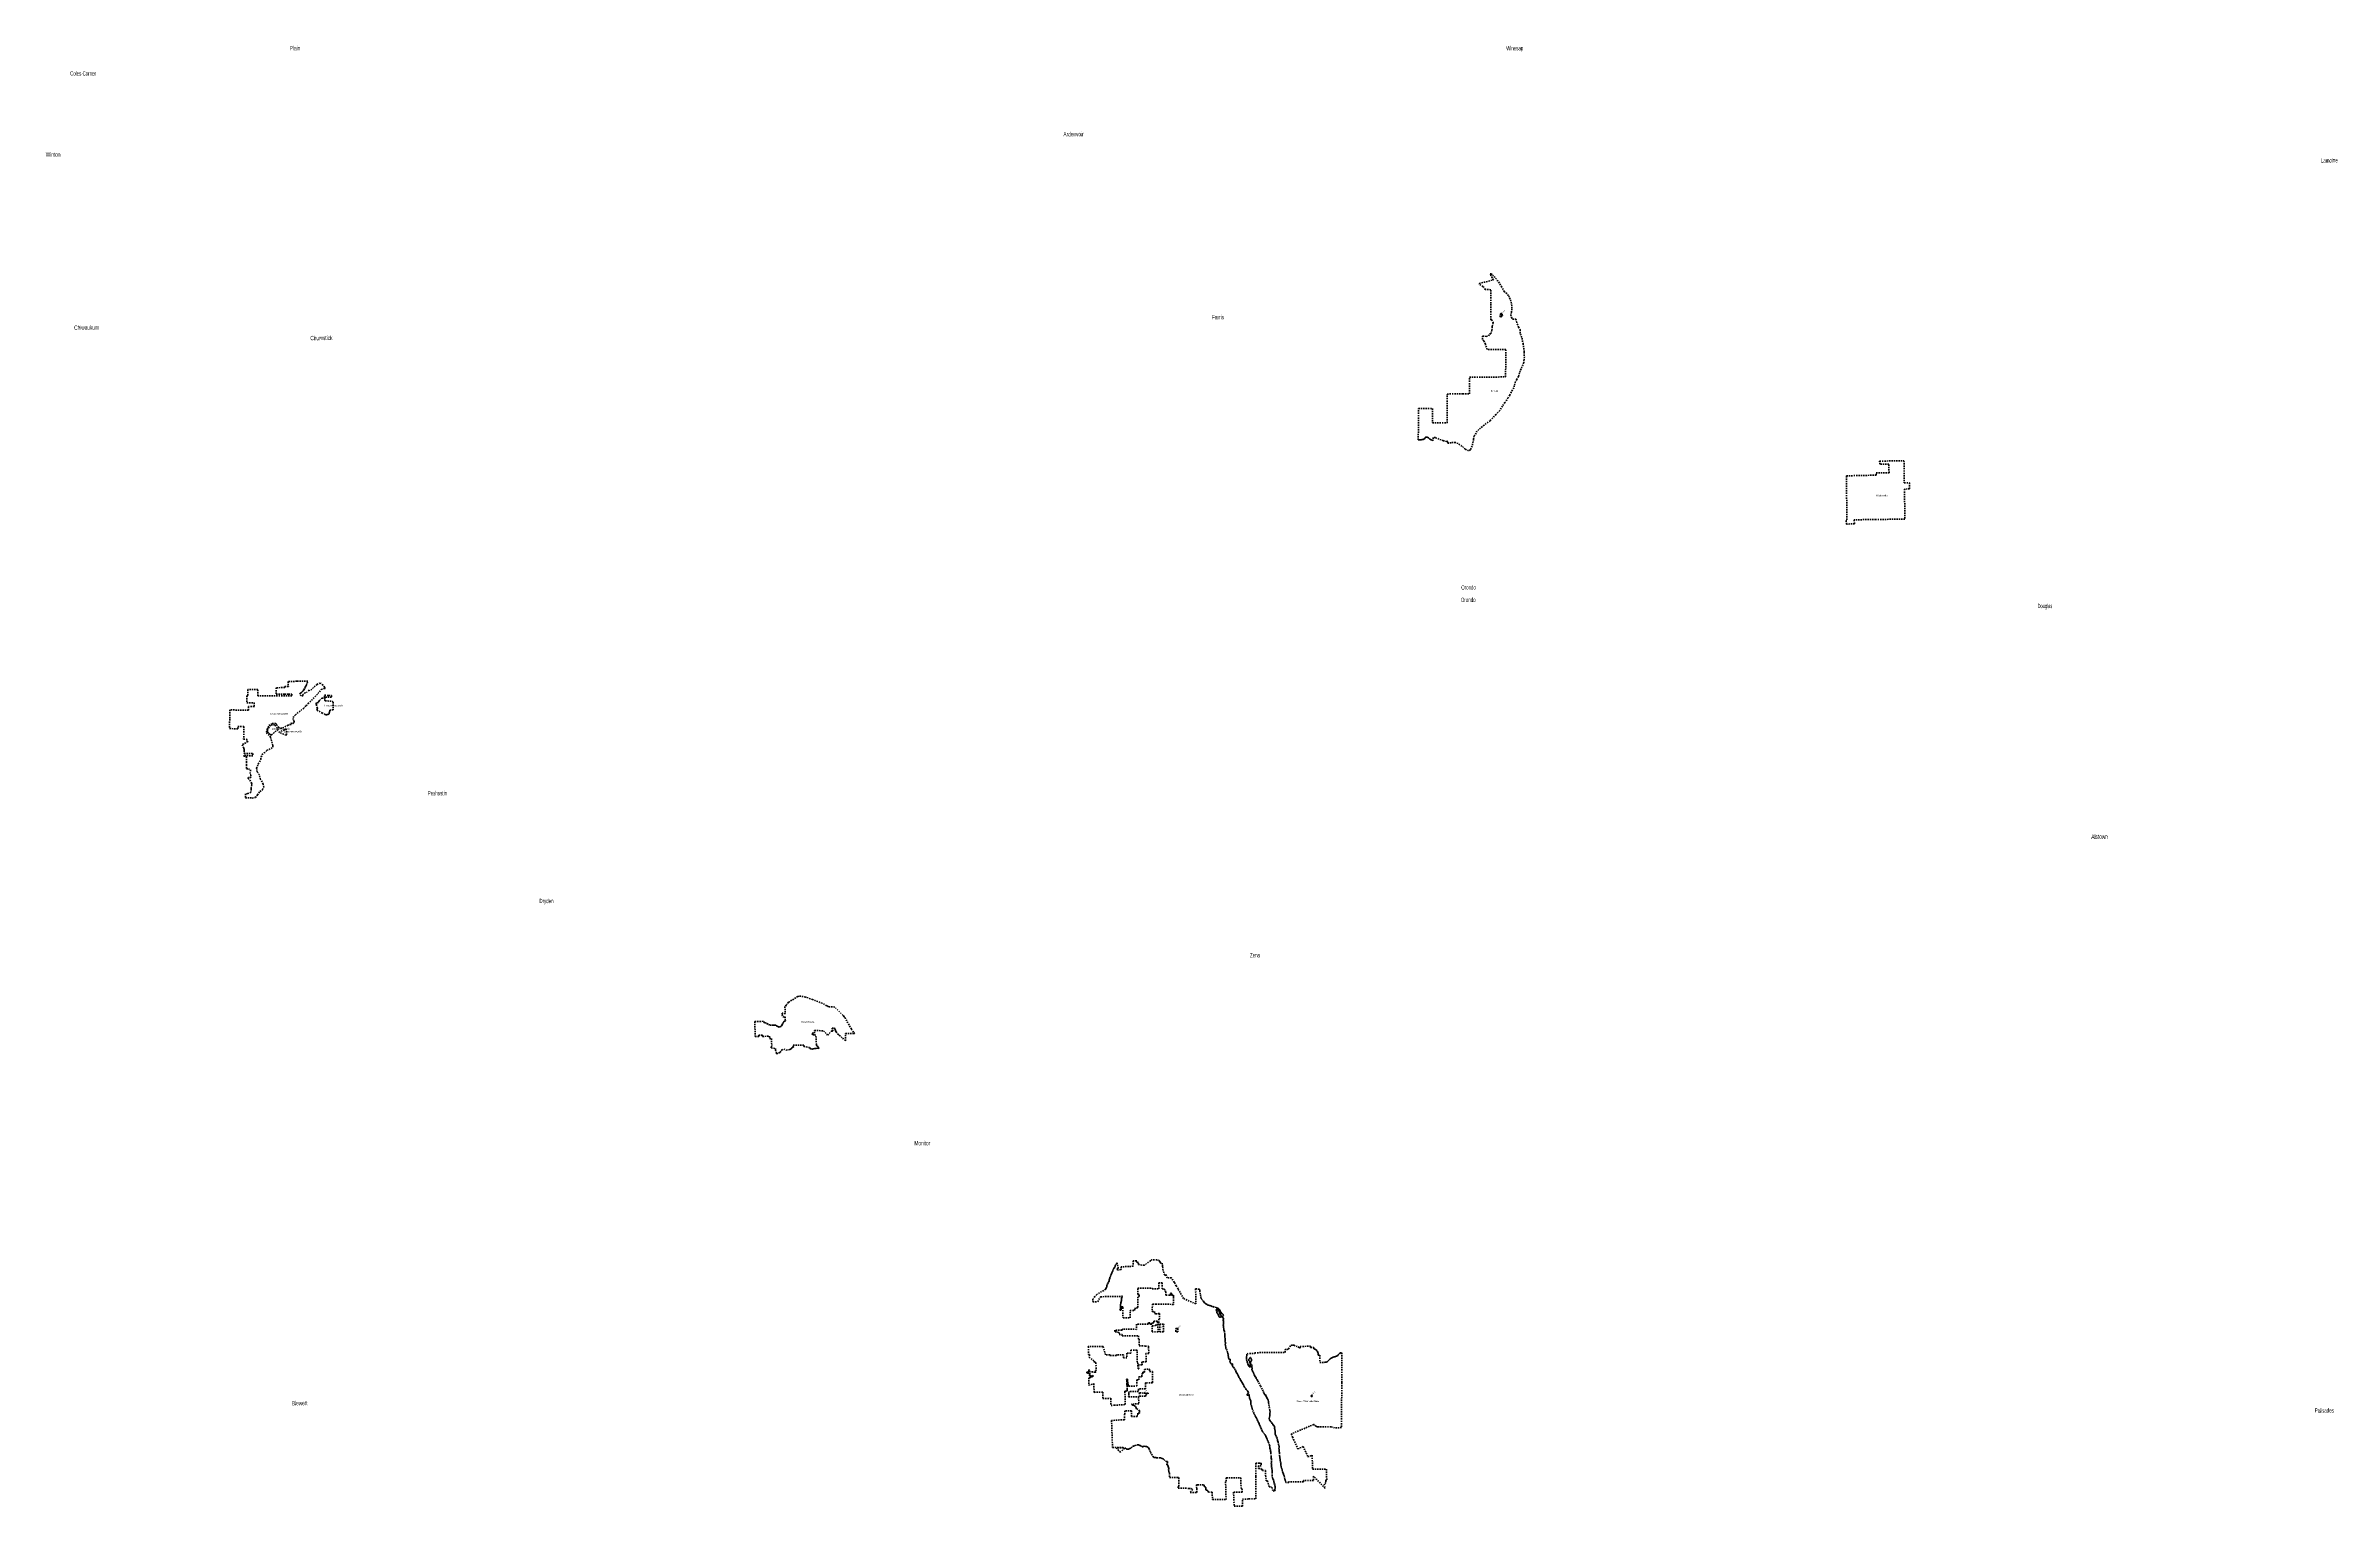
# Model space of a CAD drawing. Header units: feet. Extents: x -903180 to 1023491, y -707744 to 564635.
# Drawn here: x 63040 to 272610, y -37060 to 96667 of the extents above; entities that cross this region are included whole.
import ezdxf

# ---------------------------------------------------------------- set-up
doc = ezdxf.new("R2010")
doc.units = ezdxf.units.FT
doc.header["$LTSCALE"] = 80
doc.linetypes.add('SHORT_DASHED', pattern=[2.7, 1.5, -1.2])
doc.layers.add('13', color=7, linetype='SHORT_DASHED', lineweight=40)
doc.layers.add('16', color=7, linetype='Continuous')
doc.layers.add('36', color=7, linetype='Continuous')

msp = doc.modelspace()

# ---------------------------------------------------------------- linework, layer by layer
at = {"layer": '13'}
for p, q in [((198443.33, 68181.4), (198423.49, 67927.29)), ((81545.51, 37153.2), (81466.52, 37153.49)), ((130471.3, 7941.52), (130534.69, 7772.68)), ((161628.08, -17842.29), (161585.75, -17958.03)), ((170841.22, -19795.27), (170815.85, -19739.5)), ((164896.94, -21079.85), (164384.68, -21077.97)), ((161728.43, -23471.49), (161725.11, -23207.51)), ((173257.69, -24277.95), (173230.8, -24244.35)), ((162145.23, -25857.6), (162162.58, -25933.65)), ((172672.91, -25844.38), (172641.38, -25782.72)), ((177311.61, -30942.5), (177682.41, -31768.35)), ((162012.56, -31832.37), (162096.59, -31849.1)), ((169262.49, -35356.1), (169269.71, -35375.46)), ((175335.81, -33743.52), (175310.39, -33595.22))]:
    msp.add_line(p, q, dxfattribs=at)
for points in [[(196756.33, 68871.15), (195032.15, 68856.95), (194899.11, 69251.9), (194881.96, 69346.48), (194742.84, 69639.77), (194619.5, 69760.87), (194599.18, 70081.27), (194946.67, 70060.85), (195145.94, 70094.03), (195275.02, 70297.13), (195367.36, 70299.34), (195473.71, 70631.71), (195511.02, 70957.66), (195592.56, 71288.94), (195471.64, 71581.73), (195370.27, 71585.02), (195376.59, 73081.58), (195376.59, 74335.17), (194853, 74342.77), (194647.24, 74632.04), (194322.22, 74841.79), (194318.3, 74903.38), (195605.82, 75222.1), (195509.71, 75382.38), (195498.14, 75401.25), (195487.1, 75422.38), (195301.46, 75777.44), (195388.6, 75785.21), (195536.84, 75695.58), (195672.26, 75546.88), (196091.6, 75042.59), (196340.07, 74640.07), (196589.56, 74177.15), (196777.22, 74035.39), (196888.24, 73900.36), (197023.56, 73757.7), (197083.01, 73577.47), (197162.58, 73397.59), (197282.29, 72988.81), (197306.05, 72775.74), (197305.45, 72574.33), (197258.39, 72263.36), (197211.77, 72045.04), (197270.44, 71792.3), (197362.34, 71654.49), (197376.12, 71633.83), (197395.68, 71634.52), (197654.07, 71643.6), (197713.95, 71405.24), (197905.79, 70899.02), (198050.84, 70657.84), (198077.55, 70271.62), (198238.88, 69901.83), (198264.76, 69682.75), (198321.79, 69407.82), (198438.22, 68600.22), (198443.33, 68181.4)], [(191431.15, 60284.79), (191435.49, 60458.94), (191326.74, 60423.06), (191027.39, 60502.46), (190301.77, 60783.93), (190092.45, 60804.25), (190090.01, 60528.16), (189988.39, 60558.44), (189915.8, 60582.65), (189837.16, 60610.9), (189796.83, 60631.08), (189756.5, 60663.37), (189714.15, 60703.72), (189657.69, 60758.21), (189613.33, 60790.49), (189568.97, 60814.71), (189554.85, 60820.76), (189510.49, 60834.88), (189504.44, 60836.9), (189445.97, 60840.94), (189411.69, 60832.87), (189383.46, 60822.78), (189373.37, 60806.63), (189359.26, 60768.3), (189351.19, 60727.94), (189327, 60703.72), (189278.6, 60677.49), (189230.21, 60649.24), (189167.7, 60627.05), (189095.1, 60602.83), (189004.36, 60588.71), (188939.84, 60578.62), (188869.26, 60570.55), (188800.7, 60572.57), (188730.4, 60577.79), (188755.76, 63451.87), (190044.83, 63466.19), (190040.62, 62146.16), (191360.64, 62150.7), (191361.28, 62351.73), (191387.2, 64779.02), (192802.58, 64804.89), (193436.03, 64802.77), (193431.32, 66313.42), (196052.85, 66337.57), (196724.64, 66343.74), (196756.33, 68871.15)], [(198423.49, 67927.29), (198393.79, 67660.93), (198145.77, 67090.7), (198005.1, 66719.7), (197908.19, 66379.67), (197741.52, 66116.98), (197628.12, 65917.65), (197521.77, 65541.2), (197485.01, 65335.14), (197349.03, 65161.59), (197249.94, 64950.42), (197111.47, 64686.2), (196948.55, 64439.69), (196668, 64005.85), (196446.12, 63673.72), (196193.31, 63266.55), (195843.12, 62901.99), (195307.15, 62332.81), (194766.29, 61932.73), (194261.65, 61533.27), (194107.05, 61389.61), (194037.73, 61203.12), (193935.6, 61052.32), (193842.84, 60941.96), (193801.68, 60639.15), (193663.24, 60018.45), (193498.07, 59667.17), (193328.62, 59567.56), (193019.61, 59741.45), (192717.81, 60008.68), (192372.46, 60237.01), (192144.13, 60354.03), (191739.15, 60325.48), (191538.41, 60289.78), (191431.15, 60284.79)], [(81323.29, 27782.83), (81532.81, 27802.9), (81934.2, 27788.17), (82239.07, 27835.35), (82433, 28066.82), (82652.73, 28392.71), (82877.01, 28546), (82994.67, 28783.24), (82949.64, 29068.12), (82719.58, 29490.88), (82597.89, 29905.96), (82408.37, 30196.38), (82343.18, 30511.3), (82502.51, 30901.22), (82738.02, 31315.49), (82757.35, 31554.41), (82869.08, 31761.52), (83289.28, 32154.32), (83670.07, 32308.13), (83838.21, 32447.18), (83837.71, 32607.75), (83620.65, 33365.76), (83497.67, 33550.02), (83320.73, 33665.85), (83256.09, 33802.12), (83311.49, 34059.23), (83466.9, 34417.03), (83763.32, 34602.67), (84068.32, 34609.7), (84184.98, 34519.76), (84340.23, 34283.43), (84527.19, 34173.65), (84727.76, 34204.42), (85180.59, 34424.71), (85384.94, 34533.77), (85525.41, 34532.23), (85474.96, 34624.39), (85531.06, 34652.68), (85667.69, 34596.93), (85769.83, 34661.5), (85797.49, 34802.1), (85702.68, 34962.36), (85696.06, 35157.04), (85895.93, 35414.62), (86648.66, 35993.18), (86838.39, 36193.37), (86856.11, 36213.37), (86875.21, 36233.37), (87016.44, 36381.22), (87064.7, 36432.13), (87694.88, 37056.45), (87960.85, 37354.39), (88268.77, 37712.7), (88577.44, 37830.13), (88624.35, 37819.4), (88561.09, 37926.43), (88424.02, 38126.69), (88273.03, 38282.76), (88174.23, 38319.02), (87878.67, 38184.39), (87220.2, 37605.22), (87146.51, 37670.07), (86847.21, 37386.21), (86806.05, 37437), (86564.8, 37240.76), (86618.63, 37174.32), (86595.29, 37154.23), (86427.62, 37154.17), (86291.2, 37321.66), (86374.14, 37380.44), (86453.46, 37437.91), (86519.82, 37499.18), (86611.91, 37608.04), (86673.87, 37691.57), (86737.95, 37805.85), (86803.4, 37936.81), (86851.12, 38035.09), (86910.37, 38161.81), (86972.36, 38320.62), (87045.01, 38481.09), (86033, 38472.97), (85244.39, 38467.46), (85255.86, 38006.21), (84925.65, 38004.88), (84926.82, 37893.9), (84129.82, 37890.7), (84136.18, 37293.1), (84925.46, 37296.41), (85279.9, 37297.68), (85564.96, 37299.68), (85569.39, 37153.86), (82566.64, 37152.77), (82546.64, 37152.76), (82526.64, 37149.55), (82470.51, 37147.37)], [(82470.51, 37147.37), (82470.51, 37731.24), (81545.51, 37732.85), (81545.51, 37153.2)], [(81466.52, 37153.49), (81453.83, 36493.53), (82121.36, 36491.05), (82113.84, 36151.3), (81613.58, 36158.38), (81611.27, 35827.43), (81186.74, 35834.15), (79897.84, 35854.54), (79884.63, 35026.31), (79884.14, 35014.97), (79870.52, 34140.69), (80629.25, 34131.36), (80640.22, 34329.63), (81170.58, 34326.01), (81161.96, 33182.99), (81382.23, 33182.91), (81401.21, 33182.9), (81416.18, 33161.44), (81554.13, 32963.65), (81539.7, 32955.52), (81039.95, 32666.94), (81158.29, 32401.12), (81169.33, 32374.68), (81173.83, 32361.12), (81187.27, 32320.61), (81200.91, 32258.34), (81207.96, 32194.98), (81208.25, 32145.97), (81208.08, 32126.05), (81207.17, 32105.97), (81195.92, 31856.59), (82001.1, 31849.64), (81998.33, 31664.21), (81187.37, 31667.23), (81184.57, 31605.19), (81430.41, 31600.81), (81421.33, 31098.75), (81421.32, 30823.38), (81422.79, 30471.13), (81590.81, 30469.66), (81778.35, 30355.07), (81768.2, 29911.51), (81815.94, 29907.76), (81811.51, 29661.63), (81589.32, 29667.15), (81587.11, 29577.25), (81738.18, 29431.33), (81879.67, 29160.15), (81917.99, 29024.55), (81923.55, 28996.62), (81862.05, 28761.52), (81838.48, 28590.79), (81831.28, 28321.75), (81554.68, 28201.4), (81332.13, 28158.66), (81323.29, 27782.83)], [(129956.44, 4356.47), (130281.71, 4492.38), (130417.94, 4713.85), (130616.74, 4802.56), (130843.9, 4708.07), (131194.19, 4763.39), (131256.23, 4802.26), (131313.87, 4847.4), (131366.47, 4898.32), (131413.46, 4954.46), (131432.67, 4981.31), (131514.81, 4981.73), (131485.92, 5156.59), (132446.17, 5161.51), (132455.97, 5031.55), (132909.1, 4951.05), (132972.9, 4928.52), (133042.45, 4865.68), (133108.52, 4826.56), (133214.06, 4805.68), (133327.54, 4812.74), (133448.63, 4837.74), (133601.39, 4867.04), (133724.74, 4868.76), (133839.96, 4852.58), (133814.88, 4971.12), (133749.09, 5025.95), (133640.06, 5110.62), (133625.08, 5133.09), (133610.41, 5203.52), (133568.82, 6087.31), (133419.17, 6090.86), (133236.83, 6095.71), (133246.49, 6190.98), (133230.42, 6266.55), (133451.87, 6259.28), (133445.8, 6504.08), (134258.77, 6474.26), (134645.63, 6073.54), (134958.31, 6444.45), (135149.04, 6437.84), (135128.21, 6462.56), (135050.84, 6613.19), (135043.79, 6726.98), (135251.11, 6722.49), (135271.13, 6722.06), (135280.11, 6702.11), (135281.61, 6698.78), (135303.12, 6655.41), (135338.9, 6580.64), (135359.32, 6500.81), (135388.05, 6403.93), (135416.01, 6372.42), (135587.74, 6177.43), (135707.67, 6072.55), (135730.24, 6052.57), (136019.65, 5796.09), (136281.57, 5557.16), (136263.78, 6235.76), (136273.56, 6235.51), (137099.45, 6214.13), (137119.46, 6213.61), (137102.71, 6233.61), (137006.31, 6348.73), (136839.27, 6585.03), (136825.1, 6605.08), (136814.08, 6625.03), (136396.43, 7380.78), (136262.58, 7612.67), (136250.83, 7633.04), (136238.63, 7652.67), (136238.44, 7652.97), (136157.8, 7766.63), (136083.32, 7851.24), (136065.72, 7871.23), (136045.71, 7891.21), (135289.53, 8646.2), (134734.45, 8673.1), (134709.51, 8674.31), (134694.45, 8685.97), (134556.94, 8767.81), (134141.05, 8999), (133269.82, 9330.21), (132622.5, 9566.06), (132191.5, 9633.98), (132006.57, 9636.73), (131901.88, 9608.31), (131715.44, 9500.18), (131140.19, 9130.08), (131050.02, 9084.32), (130854.37, 8814.1), (130732.5, 8691.57), (130749.96, 8033.49), (130481.65, 8084.24), (130471.3, 7941.52)], [(130534.69, 7772.68), (130651.72, 7718.99), (130669.04, 7717.2), (130696.77, 7721.36), (130728.67, 7729.68), (130745.3, 7733.84), (130760.56, 7738.69), (130768.79, 7368.94), (130672.67, 7354.39), (130625.52, 7307.25), (130575.6, 7226.82), (130520.14, 7099.26), (130478.54, 7024.38), (130406.44, 6935.64), (130339.88, 6877.4), (130265.01, 6835.8), (130195.68, 6810.84), (130126.35, 6833.03), (130032.06, 6891.27), (129962.73, 6938.41), (129887.85, 6974.46), (129818.52, 6985.55), (129660.45, 6977.24), (129460.78, 6977.24), (129322.12, 7004.97), (129180.68, 7068.75), (129047.57, 7143.63), (128928.32, 7190.77), (128842.35, 7246.24), (128739.75, 7340.52), (127964.94, 7331.6), (128014.84, 5952.91), (128350.11, 5958.09), (128347.63, 6074.96), (128683.58, 6078.02), (128685.66, 5960.85), (129322.49, 5972.29), (129330.64, 5757.82), (129485.5, 5761.61), (129529.41, 5079.68), (129470.14, 5019.48), (129478.76, 4900.21), (129878.66, 4839.63), (129876.35, 4832.99), (129871.55, 4815.14), (129868.65, 4796.89), (129867.66, 4778.44), (129868.62, 4759.98), (129871.49, 4741.72), (129942.82, 4505.92), (129949.43, 4484.07), (129953.33, 4465.92), (129955.95, 4453.7), (129959.51, 4421.37), (129959.68, 4388.84), (129956.44, 4356.47)], [(168342.55, -17168.28), (168352.41, -18529.32), (167233.89, -18046.16), (166736.88, -17168.12), (166588.64, -16917.68), (166569.78, -16897.68), (166558.45, -16877.68), (166386.25, -16573.56), (166374.87, -16553.46), (166120.89, -16138.44), (165748.16, -16154.18), (165618.15, -15835.7), (165599.48, -15893.55), (165523.9, -15890.08), (165429.07, -15680.22), (165370.17, -15477.62), (165329.16, -15242.61), (165310.94, -15078.56), (165323.69, -14858.8), (165174.35, -14839.39), (165175.16, -14834.42), (165158.93, -14814.42), (165067.34, -14701.52), (165064.57, -14607.41), (164952.14, -14553.1), (164801.63, -14496.7), (164302.32, -14505.68), (164199.23, -14580.03), (163620.54, -15016.79), (163620.43, -14997.95), (163110.08, -14937.67), (163109, -14755.04), (162954.53, -14757.12), (162954.09, -14597.42), (162954.04, -14577.18), (162934.04, -14577.47), (162642.27, -14581.71), (162624.05, -14581.97), (162624.1, -14602), (162625.38, -15069.73), (162217.56, -15118.66), (161531.06, -15128.65), (161511.06, -15128.94), (161511.11, -15148.91), (161511.7, -15362.33), (161511.75, -15383.5), (161491.75, -15386.33), (161175.77, -15430.99), (161161.65, -15309.21), (161261.66, -15279.2), (161159.14, -14805.89), (161151.61, -14771.13), (161137.92, -14805.89), (161096.56, -14870.06), (160992.93, -14983.69), (160973.36, -15046.24), (160969.76, -15096.57), (160956.16, -15153.04), (160930.34, -15191.51), (160888.38, -15224.08), (160807.01, -15351.59), (160783.26, -15398.08), (160760, -15500.92), (160726.3, -15557.56), (160688.75, -15636.38), (160675.22, -15700.89), (160631.66, -15781.77), (160627.74, -15793.88), (160562.62, -15941.36), (160489.39, -16080.87), (160472.1, -16175.59), (160446.76, -16270.39), (160432.88, -16294.66), (160435.51, -16367.08), (160421.96, -16429.57), (160410.18, -16463.89), (160322.8, -16593.46), (160265.69, -16736.84), (160235.97, -16789.42), (160216.5, -16864.05), (160205.21, -16956.71), (160181.5, -17007.23), (160173.62, -17025.41), (160114.22, -17136.62), (160099.63, -17175.88), (160092.21, -17195.82), (160108.05, -17195.61), (159289.04, -17666.26), (159102.77, -17857.87), (158941.46, -18100.23), (158938.64, -18351.14), (159388.51, -18337.33), (159617.82, -17877.25), (161630.3, -17838.53), (161628.08, -17842.29)], [(161585.75, -17958.03), (161566.56, -18035), (161552.46, -18138.49), (161545.06, -18212.94), (161528.8, -18299.49), (161513.36, -18358.19), (161495.6, -18450.69), (161478.43, -18541.79), (161473.93, -18550.42), (161468.41, -18632), (161466.92, -18770.45), (161463.91, -18824.58), (161461.33, -18880.33), (161467.82, -18938.98), (161462.51, -18999.75), (161438.34, -19055), (161395.18, -19113.02), (161477.49, -19113.51), (161509.42, -19071.9), (161524.23, -19010.61), (161541.12, -18972.35), (161541.54, -18822.96), (161540.69, -18816.42), (161662.44, -18816.55), (161664.23, -18878.23), (161693.01, -19805.69), (162353.41, -19808.34), (162331.31, -19150.84), (162746.81, -19145.84), (162742.74, -18967.87), (162960.73, -18965.25), (162958.5, -18867.6), (163059.21, -18868.46), (163047.94, -17948.87), (163047.72, -17931.4), (163067.69, -17931.26), (163102.53, -17931.02), (163122.72, -17930.88), (163122.48, -17910.88), (163122.11, -17880.59), (163121.8, -17855.88), (163141.86, -17855.73), (163149.54, -17855.68), (163171.8, -17855.52), (163171.55, -17835.54), (163169.74, -17687.69), (163169.5, -17667.66), (163144.82, -17667.83), (163045.41, -17668.53), (163040.19, -17081.27), (164365.42, -17086.4), (164365.93, -17161.4), (164965.96, -17163.72), (164962.05, -16591.72), (165240.89, -16596.27), (165261.19, -16596.6), (165261.31, -16616.6), (165264.54, -17162.5), (165455.43, -17162.51), (165534.91, -17333.91), (165564.14, -17360.7), (165614.58, -17389.52), (165607.87, -17707.29), (165607.47, -17726.25), (165627.45, -17726.52), (166010.55, -17731.67), (166032.44, -17731.97), (166032.87, -17711.94), (166036.14, -17556.98), (166136.68, -17558.34), (166165.71, -17658.74), (166134.02, -17658.32), (166132.86, -17713.31), (166132.44, -17733.31), (166152.44, -17733.58), (166317.41, -17735.8), (166318.51, -17876.03), (166318.55, -17880.91), (166318.46, -17916.03), (166316.78, -18577.13), (164729.15, -18553.43), (164378.1, -18544.9), (164373.52, -19219.81), (164573.49, -19226.01), (164572.14, -19401.17), (164672.14, -19402.66), (164671.75, -19452.67), (164921.72, -19456.4), (164922.11, -19406.39), (165045.08, -19408.23), (165039.11, -19918.75), (164964.12, -19917.87), (164958.57, -20392.84), (164892.64, -20392.64), (164896.94, -21079.85)], [(168686.97, -17190.65), (168660.06, -17171.63), (168342.55, -17168.28)], [(170815.85, -19739.5), (170801.55, -19729.77), (170785.47, -19730.13), (170694.68, -19718.09), (170668.64, -19722.7), (170662.66, -19724.85), (170574.69, -19748.97), (170544.48, -19747.63), (170483.2, -19704.75), (170451.92, -19655.16), (170432.13, -19579.14), (170398.36, -19507.47), (170374.86, -19445.62), (170351.99, -19411.93), (170347.3, -19381.86), (170332.82, -19364.08), (170294.72, -19368.96), (170280.19, -19349.17), (170275.46, -19317.08), (170270.33, -19266.89), (170306.03, -19243.95), (170315.67, -19225.63), (170309.42, -19215.71), (170299.28, -19211.92), (170240.66, -19199.16), (170251.88, -19160.67), (170259.43, -19138.37), (170228.34, -19096.82), (170227.18, -19044.53), (170305.54, -19040.75), (170321.4, -19030.33), (170337.71, -19040.03), (170401.99, -19127.1), (170430.41, -19138.54), (170456.72, -19146), (170498.93, -19235.58), (170501.08, -19241.57), (170519.97, -19277.36), (170548.3, -19375.31), (170578.85, -19483.27), (170601.95, -19527.02), (170657.75, -19594.17), (170725.29, -19646.97), (170761.7, -19656.22), (170832.06, -19654.63), (170865.85, -19635.76), (170887.51, -19615.15), (170876.3, -19563.08), (170897.74, -19532.42), (170875, -19504.77), (170823.86, -19465.68), (170793.52, -19458.31), (170783.42, -19456.53), (170737.32, -19463.61), (170719.45, -19383.52), (170646.55, -19270.49), (170625.33, -19220.65), (170582.04, -19173.34), (170541.69, -19077.68), (170525.21, -19059.94), (170469.46, -18994.8), (170430.46, -18959.45), (170395.88, -18942.13), (170359.02, -18912.78), (170272.04, -18890.6), (170265.97, -18888.72), (170211.43, -18872.2), (170036.93, -18819.94), (169899.79, -18780.47), (169852.56, -18769.03), (169807.35, -18750.25), (169776.53, -18733.6), (169759.28, -18724.97), (169710.27, -18702.38), (169672.99, -18691.66), (169611.06, -18679.94), (169523.54, -18662.68), (169501.37, -18659.97), (169453.28, -18650.34), (169431.1, -18639.86), (169415.07, -18615.19), (169391.04, -18599.77), (169321.4, -18567.7), (169281.95, -18539.95), (169238.81, -18505.42), (169161.78, -18446.83), (169086.6, -18357.01), (168995.77, -18226.75), (168895.87, -18102.54), (168862.56, -18048), (168808.07, -17860.17), (168771.74, -17681.43), (168735.41, -17442.1), (168720.27, -17305.77), (168686.97, -17190.65)], [(164384.68, -21077.97), (164364.76, -21077.94), (164364.42, -21052), (164358.16, -20564.79), (164357.9, -20544.8), (164376.67, -20544.98), (164629.12, -20547.34), (164628.31, -20494.2), (164627.98, -20472.32), (164648.01, -20472.51), (164858.04, -20474.47), (164853.04, -20144.39), (164852.74, -20124.41), (164830.46, -20124.2), (164502.65, -20121.13), (164504.92, -20271.16), (164324.87, -20269.48), (164326.43, -20371.98), (164326.73, -20391.98), (164305.02, -20391.94), (164145.24, -20391.6), (164144.01, -20266.16), (163993.99, -20265.25), (163995.22, -20391.29), (162934.46, -20389.09), (162939.89, -20863.3), (161634.75, -20854.84), (161614.71, -20854.71), (161614.98, -20878.37), (161615.34, -20909.72), (161615.57, -20929.72), (161595.51, -20929.59), (160937.93, -20925.33), (160945.47, -20979.33), (160968.05, -21065.6), (160976.95, -21100.59), (161192.52, -21101.99), (161192.92, -21137), (161342.94, -21137.97), (161345.35, -21347.98), (161620.39, -21349.76), (161621.59, -21454.77), (163096.8, -21464.32), (163100.13, -21754.51), (163173.38, -21755.09), (163181.23, -22364.97), (163181.49, -22385), (163387.79, -22374.23), (163715.02, -22392.13), (163735.01, -22392.39), (164034.31, -22391.46), (164035.57, -22469.4), (164035.94, -22489.4), (164046.49, -23062.64), (163791.89, -23061.97), (163808.29, -23848.93), (163424.88, -23850.56), (163430.64, -24031.87), (163432.31, -24097.7), (163432.93, -24122.05), (163412.82, -24122.05), (163134, -24122.05), (163117.17, -24122.05), (163117.68, -24142.05), (163126.07, -24468.7), (163126.67, -24492.19), (163106.58, -24492.19), (163067.2, -24492.19), (163055.79, -24042.58), (163050.22, -23867.19), (162984.59, -23867.19), (162973.85, -22781.61), (162973.65, -22761.68), (162945.16, -22761.45), (162398.59, -22756.96), (162401.56, -23056.99), (162051.51, -23054.13), (162055.67, -23474.18), (161728.43, -23471.49)], [(172641.38, -25782.72), (172581.15, -25697.56), (172576.91, -25687.6), (172501.91, -25570.58), (172491.73, -25564.78), (172447.51, -25475.24), (172418.48, -25435.65), (172388.9, -25371.93), (172339.27, -25310.67), (172332.7, -25286.69), (172305.82, -25253.08), (172253.28, -25151.66), (172198.07, -25020.11), (172145.19, -24902.59), (172120.22, -24864.93), (172057.9, -24775.79), (172028.19, -24706.05), (172023.99, -24698.09), (171973.03, -24576.51), (171903.79, -24447.29), (171882.84, -24409.53), (171820.83, -24334.47), (171704.64, -24264.67), (171687.89, -24234.86), (171703.85, -24137.93), (171711.54, -24031.11), (171707.07, -24011.09), (171693.12, -24017.44), (171661.72, -24052.35), (171604.89, -24029.49), (171590.69, -24023.78), (171543.33, -23974.55), (171534.05, -23918.42), (171533.91, -23912.39), (171510.86, -23870.65), (171480.35, -23855.25), (171471.55, -23821.24), (171471.1, -23801.13), (171494.47, -23766.4), (171503.19, -23705.84), (171511.45, -23625.17), (171490.86, -23603.51), (171474.64, -23597.84), (171404.32, -23601.43), (171381.9, -23587.85), (171365.29, -23473.55), (171363.14, -23467.55), (171331.87, -23327.42), (171325.94, -23241.03), (171338.67, -23180.39), (171331.44, -23126.23), (171283.99, -23072.98), (171266.93, -22938.56), (171201.09, -22781.09), (171141.59, -22637.56), (171116.08, -22575.77), (171095.9, -22481.65), (171063.33, -22373.74), (171064.67, -22343.53), (171060.21, -22232.97), (171065.53, -22200.65), (171069.33, -22190.51), (171075, -22083.75), (171066.11, -22045.71), (171012.64, -21992.6), (171041.64, -21939.63), (171045.93, -21861.06), (171048.65, -21802.65), (171034.41, -21704.38), (171025.75, -21585.87), (171025.01, -21552.41), (171024.46, -21437), (171025.04, -21372.61), (171008.7, -21270.36), (170986.73, -21095.81), (170972.92, -21017.65), (170938.79, -20929.88), (170909.84, -20803.78), (170904.53, -20655), (170900.97, -20584.67), (170883.81, -20536.77), (170868.67, -20488.82), (170871.93, -20454.53), (170891.23, -20417.88), (170896.33, -20284.98), (170896.11, -20274.92), (170891.33, -20150.27), (170890.21, -20100), (170874.63, -20031.94), (170863.46, -19981.89), (170878.3, -19925.21), (170895.81, -19898.67), (170897.33, -19876.5), (170861.9, -19820.96), (170841.22, -19795.27)], [(161725.11, -23207.51), (161119.24, -23202.15), (161099.26, -23201.97), (161098.93, -23223.04), (161098.8, -23231.92), (161098.49, -23251.98), (161072.03, -23251.74), (160518.57, -23246.84), (160498.5, -23246.67), (160498.88, -23221.97), (160498.96, -23216.6), (160499.26, -23196.67), (160471.01, -23196.42), (160086.69, -23193.02), (159870.97, -22470.05), (159862.3, -22441.01), (159845, -22440.86), (158530, -22429.23), (158512.56, -22429.07), (158513.17, -22449.05), (158534.78, -23159.28), (158535.39, -23179.3), (158552.98, -23179.46), (158625.41, -23178.02), (158593.89, -23426.06), (159060.52, -23782.65), (159087.69, -23869.76), (159208.03, -23914.54), (159228.46, -24584.05), (159229.08, -24604.49), (159208, -24595.95), (159185.96, -24587.03), (159188.37, -24764.34), (159188.64, -24784.34), (159168.65, -24785.15), (158933.45, -24794.67), (158933.45, -24744.63), (158633.45, -24756.77), (158633.45, -24579.34), (158558.45, -24581.48), (158558.45, -24759.81), (158383.45, -24766.9), (158383.45, -24844.13), (158464.13, -24883.73), (158658.45, -24875.86), (158658.45, -25000.96), (158623.45, -25002.38), (158623.45, -25102.39), (158623.45, -25122.48), (158643.45, -25121.67), (158820.32, -25114.49), (158918.05, -25099.01), (158922.44, -25101.38), (158942.44, -25112.17), (158942.91, -25132.17), (158943.48, -25156.14), (158794.77, -25251.22), (158742.7, -25229.35), (158697, -25275.05), (158697, -25296.93), (158548.03, -25302.38), (158568.39, -25971.28), (158994, -25843.07), (159016.47, -25836.31), (159017.1, -25857.05), (159040.18, -26615.28), (159040.79, -26635.25), (159059.9, -26634.55), (159814.9, -26606.92), (159836.21, -26606.14), (159836.5, -26626.19), (159845.01, -27209.6), (160561.01, -27180.42), (160581.47, -27179.58), (160581.76, -27199.6), (160591.06, -27838.15), (160875.84, -27816.42), (161894.67, -27756.34), (161865.15, -26552.06), (161860.14, -26532.06), (161880.14, -26531.33), (162058, -26524.81), (162074.52, -26524.21), (162076.42, -26499.05), (162065, -26354.05), (162065, -26056.05), (162034, -25923.05), (162034, -25718.05), (162034, -25567.05), (162012.23, -25426.72), (162094.2, -25426.36), (162099.87, -25481.36), (162095.87, -25550.74), (162101.21, -25610.77), (162111.88, -25682.82)], [(173047.15, -23094.56), (173746.83, -23068.04), (173747.55, -23003.03), (176525.63, -22976.62), (176528.94, -22708.25), (176732.92, -22706.55), (176767.71, -22702.51), (176795.12, -22693.36), (176820.5, -22674.06), (176842.95, -22647.56), (177062.92, -22352.18), (177084.45, -22334.79), (177111.86, -22317.52), (177139.27, -22308.37), (177171.75, -22298.22), (177215.4, -22296.18), (177246.87, -22300.25), (177285.45, -22309.39), (177332.15, -22326.66), (177713.41, -22458.96), (177828.23, -22522.49), (177842.44, -22529.97), (177852.13, -22535.66), (177863.2, -22543.15), (177874.16, -22551.06), (177882.58, -22558.01), (177892.91, -22567.08), (177899.39, -22573.3), (177899.86, -22423.22), (178854.93, -22415.7), (178847.1, -22541.4), (179175.87, -22539.31), (179163.43, -22637.95), (179220.82, -22655.95), (179268.03, -22676.19), (179320.29, -22709.93), (179366.65, -22741.14), (179404.58, -22775.72), (179455.16, -22832.23), (179502.36, -22904.77), (179533.12, -22975.19), (179549.14, -23026.64), (179558.41, -23065.44), (179561.78, -23101.71), (179566.84, -23152.32), (179569.37, -23190.27), (179568.53, -23238.35), (179710.3, -23239.62), (179710.3, -23892.14), (180122.32, -23886.34), (180215.47, -23877.26), (180293.02, -23860.39), (180380.68, -23824.97), (180453.18, -23777.73), (180515.55, -23711.94), (180589.73, -23625.91), (180627.66, -23587.96), (180668.12, -23554.22), (180740.61, -23503.61), (180806.36, -23469.87), (180872.1, -23442.88), (180937.85, -23415.89), (181028.89, -23388.9), (181103.06, -23372.03), (181157.01, -23356.85), (181246.36, -23319.74), (181310.42, -23286), (181350.88, -23257.32), (181406.52, -23198.28), (181500.92, -23103.81), (181585.49, -23014.67), (181738.43, -23011.87), (181717.32, -25771.86), (181708.42, -29842.91), (181708.39, -29856.4), (181688.38, -29857.33), (181066.21, -29886.3), (180738.55, -29780.31), (179698.32, -29803.45), (179678.93, -29803.88), (179658.32, -29802.46), (179587.19, -29797.53), (179497.22, -29781.74), (179409.4, -29756.62), (179344.1, -29730.34), (179328.03, -29723.87), (179304.1, -29700.51), (179189.51, -29588.7), (179170.71, -29570.35), (179154.62, -29577.12), (177126.06, -30431.03), (177107.23, -30438.95), (177114.01, -30456), (177221.72, -30727.04), (177311.61, -30942.5)], [(162162.58, -25933.65), (162186.59, -26029.71), (162194.13, -26056.72), (162199.73, -26076.76), (162220.95, -26076.01), (162664.28, -26060.31), (162966.64, -26050.01), (162952.52, -25500.18), (163152.41, -25493.85), (163146.04, -25245.93), (163145.38, -25220.2), (163165.53, -25219.4), (163400.03, -25210.01), (163420.18, -25209.2), (163419.52, -25183.31), (163413.67, -24955.64), (163413.15, -24935.31), (163422.7, -24935.01), (163490.01, -24932.87), (163513.09, -24932.14), (163512.58, -24912.24), (163509.95, -24809.83), (163509.25, -24782.2), (163529.44, -24781.55), (163659.17, -24777.44), (163653.27, -24547.69), (163652.76, -24527.52), (163667.45, -24527.06), (164078.68, -24514.02), (164114.77, -24512.88), (164115.13, -24533.39), (164118.31, -24713.6), (164388.18, -24715.8), (164398.45, -25726.19), (164398.65, -25746.19), (164378.65, -25746.61), (163779.19, -25759.05), (163759.19, -25759.47), (163759.36, -25779.47), (163763.91, -26305.37), (163764.03, -26319.05), (163744.08, -26318.93), (163119.8, -26315.44), (163099.82, -26315.32), (163100.2, -26334.26), (163104.34, -26542.78), (162249.42, -26550.71), (162231.78, -26681.32), (162222.79, -26789.51), (162194.72, -27039.41), (163096.19, -27042.73), (163117.37, -27042.8), (163117.86, -27062.8), (163132.97, -27672.44), (162474.61, -27714.06), (162541.02, -27772.99), (162581.04, -27800.38), (162655.19, -27807.37), (162756.9, -27868.5), (162825.11, -27937.75), (162893.43, -28054.94), (162922.78, -28145.98), (162944.94, -28155.13), (163131.34, -28249.1), (163184.74, -28292), (163204.74, -28308.07), (163204.77, -28330.63), (163205.06, -28522.34), (163205.09, -28542.36), (163183.32, -28542.09), (163056.57, -28540.51), (163036.57, -28540.26), (163036.57, -28565.39), (163036.57, -28740.28), (162986.57, -28739.66), (162986.8, -28858.92), (162471.48, -28851.43), (162471.9, -28329.24), (161845.9, -28328.73), (161845.67, -28617.69), (161817.4, -28617.49), (161828.64, -29135.45), (161805.22, -29136.89), (160641.44, -29208.39), (160731.72, -31681.97), (161751.68, -31687.05), (161750.11, -31702.01), (161092.78, -31707.27), (161404.55, -32121.83), (161823.27, -31763.23), (161914.5, -31754.97), (161935.65, -31753.06), (161943.03, -31773.16), (161943.2, -31773.62), (162012.56, -31832.37)], [(173230.8, -24244.35), (173226.6, -24236.39), (173176.84, -24169.1), (173161.82, -24127.19), (173108.72, -23999.62), (173098.85, -23917.35), (173073.74, -23873.65), (173042.44, -23731.5), (173011.53, -23607.46), (173012.03, -23448.5), (173012.3, -23370.02), (173031.65, -23244.84), (173047.15, -23094.56)], [(174817.31, -27029.38), (174812.86, -27021.46), (174776.29, -26913.63), (174758.82, -26851.65), (174724.38, -26840.36), (174716.96, -26868.69), (174713.12, -26876.83), (174705.44, -26893.1), (174678.68, -26865.54), (174646.83, -26789.8), (174583.54, -26656.42), (174511.71, -26501.11), (174435.96, -26349.9), (174351.45, -26166.7), (174278.24, -26039.59), (174185.86, -25864.62), (174094.07, -25715.78), (174028.46, -25568.38), (173990.17, -25474.68), (173965.66, -25457.12), (173908.25, -25408.11), (173895.7, -25386.26), (173895.3, -25368.17), (173893.02, -25356.14), (173876.85, -25261.95), (173840.13, -25238.63), (173793.01, -25199.45), (173759.41, -25135.82), (173698.53, -25020.5), (173647.21, -24882.82), (173629.88, -24826.89), (173579.67, -24739.49), (173539.55, -24653.87), (173538.84, -24621.7), (173532.1, -24589.66), (173502.8, -24538), (173500.3, -24515.93), (173513.83, -24491.48), (173517.72, -24485.35), (173522.95, -24449.03), (173505.53, -24389.06), (173502.59, -24346.87), (173476.86, -24275.02), (173485.79, -24224.52), (173467.08, -24196.77), (173482.5, -24166.25), (173518.19, -24143.31), (173523.91, -24129.09), (173503.58, -24119.49), (173477.85, -24138.18), (173442.11, -24159.11), (173418.03, -24161.66), (173407.63, -24145.79), (173402.66, -24103.66), (173402.49, -24095.62), (173399.67, -24059.46), (173366.98, -23945.51), (173353.94, -23901.54), (173356.8, -23849.16), (173382.35, -23822.43), (173423.86, -23789.3), (173468.76, -23727.93), (173457.06, -23653.76), (173460.24, -23615.46), (173434.82, -23557.67), (173389.3, -23500.35), (173387.11, -23492.36), (173376.35, -23460.41), (173365.98, -23446.56), (173329.53, -23435.3), (173323.9, -23453.54), (173307.23, -23518.3), (173287.71, -23544.89), (173255.94, -23563.73), (173236.11, -23576.24), (173218.59, -23602.8), (173209.57, -23649.27), (173212.29, -23681.4), (173217.47, -23733.6), (173241.86, -23745.12), (173262.98, -23790.92), (173263.12, -23796.96), (173257.76, -23827.25), (173288.54, -23854.73), (173299.61, -23900.76), (173334.32, -24014.66), (173340.93, -24040.67), (173340.79, -24125.17), (173343.24, -24235.78), (173332.02, -24274.25), (173341.09, -24320.33), (173325.46, -24340.8), (173303.12, -24331.25), (173286.24, -24295.41), (173257.69, -24277.95)], [(162111.88, -25682.82), (162126.56, -25758.87), (162145.23, -25857.6)], [(175310.39, -33595.22), (175312.27, -33589.14), (175301.34, -33458.61), (175298.35, -33323.89), (175286.93, -33171.25), (175265.05, -33091.26), (175283.5, -33016.41), (175287.84, -32849.33), (175283.92, -32762.91), (175265.88, -32674.79), (175257.18, -32644.81), (175263.48, -32566.21), (175256.42, -32520.09), (175241.41, -32295.29), (175238.98, -32277.05), (175228.13, -32150.55), (175225.98, -32144.55), (175225.01, -32100.32), (175203.26, -32026.37), (175187.9, -31877.84), (175149.67, -31786.15), (175126.8, -31752.46), (175131.62, -31698.03), (175124.49, -31557.36), (175104.44, -31469.29), (175056.43, -31299.36), (175006.22, -31211.96), (174989.07, -31164.07), (174933.78, -31028.5), (174903.33, -30924.57), (174871.96, -30870.96), (174865.67, -30859.03), (174827.68, -30785.56), (174817.34, -30765.56), (174820.17, -30745.56), (174808.45, -30727.52), (174782.72, -30655.68), (174734.63, -30572.26), (174697.55, -30532.86), (174608.44, -30414.16), (174502.7, -30271.68), (174437.58, -30146.4), (174363.83, -29995.15), (174304.62, -29863.7), (174241.23, -29726.3), (174190.4, -29610.75), (174168.7, -29538.82), (174145.16, -29474.96), (174101.16, -29395.48), (174092.76, -29379.58), (174045.78, -29255.9), (173987, -29144.55), (173936.43, -29041.07), (173903.2, -28993.53), (173871.98, -28945.94), (173858.89, -28899.97), (173819.18, -28832.46), (173731.45, -28685.55), (173682.19, -28549.86), (173616.48, -28398.43), (173556.27, -28222.73), (173517.46, -28104.9), (173484.37, -27972.85), (173443.32, -27845.01), (173441.09, -27835.01), (173406.03, -27705.02), (173398.97, -27658.9), (173399.51, -27501.96), (173393.58, -27415.58), (173372, -27349.67), (173306.97, -27228.41), (173282.72, -27132.38), (173261.46, -27080.55), (173256.51, -26947.87), (173246.02, -26837.45), (173227.7, -26827.8), (173142.32, -26878.02), (173106.36, -26888.89), (173050.16, -26894.17), (173032.7, -26832.19), (173032.52, -26824.16), (173121.07, -26735.64), (173126.92, -26727.46), (173140.33, -26696.98), (173193.85, -26661.57), (173191.35, -26639.5), (173108.84, -26546.8), (173077.57, -26497.2), (173048.4, -26451.59), (172974.47, -26382.83), (172893.39, -26263.93), (172820.36, -26144.87), (172750.72, -25997.54), (172731.43, -25943.66), (172672.91, -25844.38)], [(180200.89, -35422.1), (179150.42, -34325), (179131.27, -34305), (179130.86, -34325), (179123.03, -34710.38), (178230.55, -34698.76), (178223.13, -34834.1), (176851.22, -34814.77), (176877.5, -34897.3), (176604.46, -34898.79), (176593.1, -34847.88), (176551.87, -34712.01), (176534.15, -34637.97), (176508.7, -34578.19), (176474.76, -34407.95), (176439.74, -34279.98), (176392.54, -34146.25), (176388.35, -34138.29), (176349.58, -34022.48), (176295.9, -33868.77), (176264.91, -33740.71), (176264.55, -33724.62), (176212.79, -33566.85), (176181.26, -33414.67), (176143.85, -33268.64), (176144.12, -33190.17), (176128.71, -33130.16), (176099.68, -33000.05), (176086.83, -32873.59), (176073.71, -32735.06), (176056.97, -32614.73), (176031.56, -32466.42), (176011.75, -32255.03), (176010.31, -32233.53), (176015.81, -32209.26), (176035.47, -32188.7), (176032.7, -32154.56), (176005.23, -32094.82), (176003, -32084.81), (175980.36, -31970.64), (175975.86, -31858.07), (175970.87, -31723.39), (175983.11, -31640.63), (175977.84, -31584.42), (175940.15, -31426.33), (175912.38, -31261.98), (175881.21, -31125.87), (175851.25, -31044.06), (175839.72, -30977.92), (175794.3, -30834.09), (175745.31, -30710.45), (175703.68, -30647.02), (175654.55, -30517.35), (175637.22, -30461.4), (175625.44, -30383.2), (175618.52, -30252.58), (175618.17, -30236.5), (175608.97, -30093.86), (175577.84, -29959.76), (175557.8, -29871.69), (175565.12, -29839.33), (175586.92, -29824.76), (175602.65, -29808.31), (175604.22, -29788.16), (175528.63, -29735.53), (175451.76, -29624.6), (175397.99, -29557.41), (175362.34, -29491.81), (175277.29, -29375.02), (175246.34, -29339.51), (175236.24, -29337.73), (175170.09, -29256.72), (175165.89, -29248.77), (175109.47, -29153.47), (175086.57, -29027.23), (175107.88, -28900.01), (175135.19, -28770.62), (175147.89, -28617.43), (175149.01, -28486.63), (175152.84, -28407.69), (175133.93, -28259.62), (175099.42, -28063.23), (175071.73, -27902.89), (175045.43, -27714.36), (175024.88, -27604.18), (175001.76, -27467.88), (174972.77, -27339.76), (174926.01, -27226.14), (174873.48, -27124.71), (174817.31, -27029.38)], [(162096.59, -31849.1), (162193.19, -31834.31), (162258.28, -31811.14), (162308.66, -31785.9), (162352.09, -31760.63), (162376.05, -31746.69), (162392.09, -31733.99), (162428.16, -31711.89), (162551.89, -31606.14), (162655.95, -31550.86), (162814.33, -31497.08), (162986.83, -31449.2), (163113.51, -31448.02), (163244.74, -31507.13), (163252.83, -31513.08), (163379.95, -31562.18), (163488.99, -31611.44), (163545.04, -31625.95), (163566.96, -31553.71), (163638.01, -31572.1), (163758.15, -31586.46), (163839.65, -31597.02), (163950.9, -31638.82), (164028.14, -31712.08), (164075.63, -31790.47), (164139.45, -31956.14), (164207.66, -32120.46), (164290.26, -32278.24), (164399.38, -32443.64), (164439.5, -32499.1), (164495.59, -32554.2), (164496.83, -32555.82), (164556.58, -32593.89), (164595.2, -32604.16), (164704.81, -32607.05), (164756.31, -32616.46), (165080.95, -32617.46), (165218.05, -32645.83), (165290.15, -32679.83), (165370.24, -32734.58), (165422.02, -32795.58), (165579.81, -32912.67), (165643.48, -32956.02), (165683.5, -32970.43), (165740, -32976.81), (165760, -32979.07), (165760.43, -32999.05), (165764, -33165.05), (165714, -33165.76), (165693.97, -33166.05), (165694.51, -33187.05), (165697, -33285.05), (165765.59, -33285.05), (165785.32, -33285.05), (165787.15, -33308.54), (165789.32, -33336.48), (165839.96, -33431.48), (165854.33, -33518.74), (165872.53, -33560.92), (165881.78, -33592.88), (165867.83, -33742.23), (165877.89, -33867.48), (165897.58, -33946.02), (165924.28, -33982.3), (165940.04, -34003.72), (165940.26, -34022.3), (165944.98, -34424.3), (166774.02, -34427.37), (166798.97, -34427.46), (166799.31, -34447.44), (166812.1, -35216.94), (166812.51, -35241.72), (166792.43, -35241.53), (166745.15, -35241.09), (166748.14, -35400.3), (167761.98, -35426.17), (167937.01, -35427.71), (168082.87, -35534.6), (167830.87, -35789.36), (168073.03, -35788.76), (168073.6, -35813.28), (168441.16, -35794.34), (168436.41, -35429.87), (168424.02, -35093.38), (168502.23, -35095.48), (169133.05, -35097.6), (169132.45, -35218.06), (169133.4, -35237.36), (169141.58, -35259.94), (169155.32, -35276.31), (169177.23, -35289.07), (169229.77, -35319.34), (169242.82, -35329.66), (169252.63, -35339.48), (169262.49, -35356.1)], [(169269.71, -35375.46), (169272.31, -35402.34), (169272.02, -35452.04), (169275.07, -35512.54), (169278.09, -35530.08), (169286.18, -35545.11), (169293.69, -35557.83), (169308.13, -35574.59), (169328.92, -35587.31), (169344.64, -35593.29), (169425.33, -35630.88), (169434.63, -35634.12), (169453.7, -35644.53), (169468.14, -35655.51), (169485.47, -35676.9), (169495.29, -35695.97), (169501.85, -35714.41), (169504.73, -35774.68), (169849.38, -35778.01), (169849.38, -35778.01), (169884.67, -36452.87), (171130.88, -36459.38), (171083.6, -34767.47), (171140.6, -34767.74), (171130.33, -34474.06), (171129.63, -34454.06), (171149.63, -34454.22), (171161.92, -34454.32), (172467.26, -34467.95), (172506.71, -35425.78), (172507.53, -35445.78), (172527.53, -35446.22), (172584.76, -35447.48), (172594.7, -35773.42), (171813.99, -35780.68), (171872.6, -37060.19), (172648.08, -37052.97), (172618.6, -36409.29), (173227.71, -36395.74), (173867, -36388.05), (173867.16, -35756.25), (173864.38, -34327.02), (173859.71, -33125.28), (174129.55, -33128.25), (174308.47, -33130.99), (174328.43, -33131.29), (174328.73, -33154.45), (174331.44, -33365.29), (174084.56, -33367.1), (174088.16, -33603.01), (174346.15, -33600.87), (174346.21, -33686.4), (174449.48, -33687.92), (174450.58, -33781.42), (174726.19, -33785.3), (174750.84, -34256.49), (174813.29, -34723.74), (174815.96, -34743.74), (174835.75, -34743.31), (174927.87, -34741.31), (175082.59, -35284.65), (175332.29, -35307.35), (175430.54, -35668.62), (175644.65, -35659.4), (175620.92, -35630.24), (175608.01, -35592.31), (175602.71, -35534.09), (175602.52, -35526.04), (175631.75, -35392.61), (175635.83, -35303.99), (175626.9, -35263.95), (175598.13, -35145.9), (175566.79, -35001.76), (175542.54, -34905.73), (175528.48, -34888.46), (175513.49, -34869.23), (175511.05, -34848.46), (175498.73, -34743.76), (175504.59, -34735.58), (175517.85, -34699.07), (175462.77, -34664.1), (175435.48, -34612.41), (175424.72, -34580.46), (175423.43, -34522.15), (175393.91, -34460.44), (175343.49, -34272.47), (175344.26, -34035.06), (175354.69, -33869.84), (175365.01, -33791.15), (175335.81, -33743.52)], [(177682.41, -31768.35), (177699.04, -31806.01), (178200.44, -31595.35), (178630.81, -32543.76), (179022.77, -32398.71), (179036.74, -33656.77), (179901.6, -33652.87), (180327.23, -33654.89), (180344.29, -34642.88), (180344.56, -34658.13), (180324.64, -34658.71), (180260.17, -34660.61), (180237.8, -34661.27), (180250.05, -34686.07), (180264.85, -34739.66), (180265.36, -34912.34), (180103.08, -35030.58), (180200.89, -35422.1)]]:
    msp.add_lwpolyline(points, dxfattribs=at)
for points in [[(196271.41, 71838.93), (196347.34, 71852.93), (196317.38, 71971.43), (196446.89, 71976.37), (196398.96, 72160.14), (196277.46, 72137.73), (196191.25, 71898.09), (196217.87, 71902.38)], [(227938.4, 52873.38), (227918.21, 53250.4), (227984.52, 53251.8), (227934.8, 57269.38), (227934.55, 57289.38), (227954.35, 57289.83), (230654.37, 57349.67), (230652.35, 57551.33), (231840.12, 57562.89), (231827.61, 58357.02), (230988.31, 58354.03), (230980.68, 58643.42), (233209.2, 58654.14), (233241.34, 56644.41), (233715.68, 56641.27), (233725.34, 56084.62), (233252.04, 56082.24), (233297.19, 53319.87), (230638.17, 53296.31), (228671.23, 53263.32), (228652.58, 53263), (228653.66, 53242.98), (228672.78, 52885.94)], [(87861.21, 35848.02), (87907.51, 35959.48), (87911.11, 35982.82), (87909.3, 36007.95), (87909.3, 36007.95), (87819.58, 36306.91), (87787.26, 36415.54), (87785.3, 36478.52), (87934.09, 36479.24), (87957.7, 36524.53), (88014.51, 36607.17), (88063.77, 36671.5), (88117.79, 36729.15), (88117.79, 36729.15), (88334.46, 36938.24), (88556.25, 36906.5), (88571.29, 37027.41), (88580.53, 37216.67), (88580.53, 37216.67), (88924.92, 37169.57), (89205.02, 37164.87), (89207.29, 37014.81), (88631.22, 37024.48), (88591.52, 36701.9), (88629.54, 36700.45), (88629.54, 36700.45), (89303.38, 36630.28), (89358.6, 36573.26), (89360.89, 35848.26), (89040.9, 35846.28), (89041.33, 35708.28), (89025.18, 35695.53), (89025.18, 35695.53), (89017.1, 35671.29), (89010.82, 35637.17), (89002.75, 35588.69), (88997.36, 35540.21), (88989.29, 35507), (88968.65, 35474.68), (88943.52, 35452.23), (88909.42, 35441.46), (88867.25, 35435.18), (88793.01, 35425.67), (88767.64, 35419.02), (88725.15, 35408.32), (88714.8, 35402.94), (88637.14, 35447.63), (88626.81, 35430.51), (88366.73, 35580.18), (88356.4, 35563.05)], [(83497.25, 33686.5), (83388.55, 33798.55), (83343.96, 33938.91), (83447.51, 34200.18), (83675.47, 34457.86), (83896, 34526.84), (84036.7, 34451.03), (84205.9, 34242.84), (84322.66, 34122.79), (84362.92, 34082.78), (84306.88, 34034.42), (84150.68, 33929.53), (83962.53, 33776.36), (83814.48, 33631.35), (83722.36, 33570.83), (83658.16, 33566.6), (83589.77, 33618.57)], [(84385.8, 33808.68), (84912.88, 34042.45), (85062.71, 34119.73), (85091.94, 33569.17), (85041.83, 33536.74)], [(165063.61, -21080.67), (165392.71, -21081.98), (165386.96, -20397.44), (165057.71, -20394.05)], [(166517.78, -21091.8), (166517.63, -21071.06), (166515.61, -20790.83), (166692.86, -20789.63), (166712.82, -20789.5), (166713.1, -20812.99), (166716.41, -21091.49), (166537.77, -21091.77)], [(163188.04, -26969.69), (163208.05, -26969.72), (163771.72, -26970.68), (163771.15, -26774.67), (163981.98, -26770.68), (163983.56, -26722.52), (163984.45, -26695.28), (163964.21, -26695.17), (163183.4, -26690.81), (163187.72, -26950.37)], [(178909.95, -27014.75), (179009.94, -27012.51), (179009.19, -26912.49), (178909.2, -26914.73)]]:
    msp.add_lwpolyline(points, close=True, dxfattribs=at)

# ---------------------------------------------------------------- texts
at = {"layer": '16'}
for s, width, p in [('Plain', 0.65, (85387.63, 96246.15)), ('Coles Corner', 0.6, (65273.76, 93932.94)), ('Winton', 0.65, (63038.72, 86509.76)), ('Orondo', 0.6, (192640, 45736.95)), ('Orondo', 0.6, (192666.61, 46871.02)), ('Douglas', 0.55, (245443.02, 45174.88)), ('Peshastin', 0.6, (98019.11, 28030.34)), ('Alstown', 0.65, (250361.42, 24050.03)), ('Dryden', 0.6, (108245.94, 18162.63)), ('Monitor', 0.65, (142589.17, -4008.07))]:
    msp.add_text(s, height=400, dxfattribs=dict(at, width=width)).set_placement(p)
for s, width, p in [('Winesap', 0.6, (196788.2, 96238.22)), ('Ardenvoir', 0.65, (156234.84, 88368.58)), ('Lamoine', 0.6, (271395.04, 85967.57)), ('Farris', 0.65, (169832.19, 71613.83)), ('Chiwaukum', 0.65, (65642.18, 70653.96)), ('Chumstick', 0.65, (87270.73, 69700.51)), ('Zena', 0.6, (173320.57, 13193.2)), ('Blewett', 0.65, (85584.23, -27825.54)), ('Palisades', 0.6, (270832.13, -28503.95))]:
    msp.add_text(s, height=400, rotation=0.63, dxfattribs=dict(at, width=width)).set_placement(p)
at = {"layer": '36', "width": 1.35}
for p in [(196310.11, 72022.79), (165217.45, -20744.03), (166611.87, -20944.83), (163532.99, -26823.69), (178959.04, -26957.86)]:
    msp.add_text('Uninc.', height=113, rotation=45, dxfattribs=at).set_placement(p)
at = {"layer": '36'}
for s, width, p in [('Entiat', 1.2, (195379.13, 64998.09)), ('Waterville', 1.15, (230639.73, 55412.58)), ('Leavenworth', 1.4, (88553.24, 36168.07)), ('Leavenworth', 1.4, (83548.69, 35416.64)), ('Leavenworth', 1.4, (83732, 34054.22)), ('Leavenworth', 1.4, (84831.84, 33811.46)), ('Cashmere', 1.25, (132208.23, 7203.86)), ('Wenatchee', 1.3, (166812.66, -26946.4)), ('East Wenatchee', 1.35, (177556.7, -27505.77))]:
    msp.add_text(s, height=157.5, dxfattribs=dict(at, width=width)).set_placement(p)

doc.saveas('drawing.dxf')
